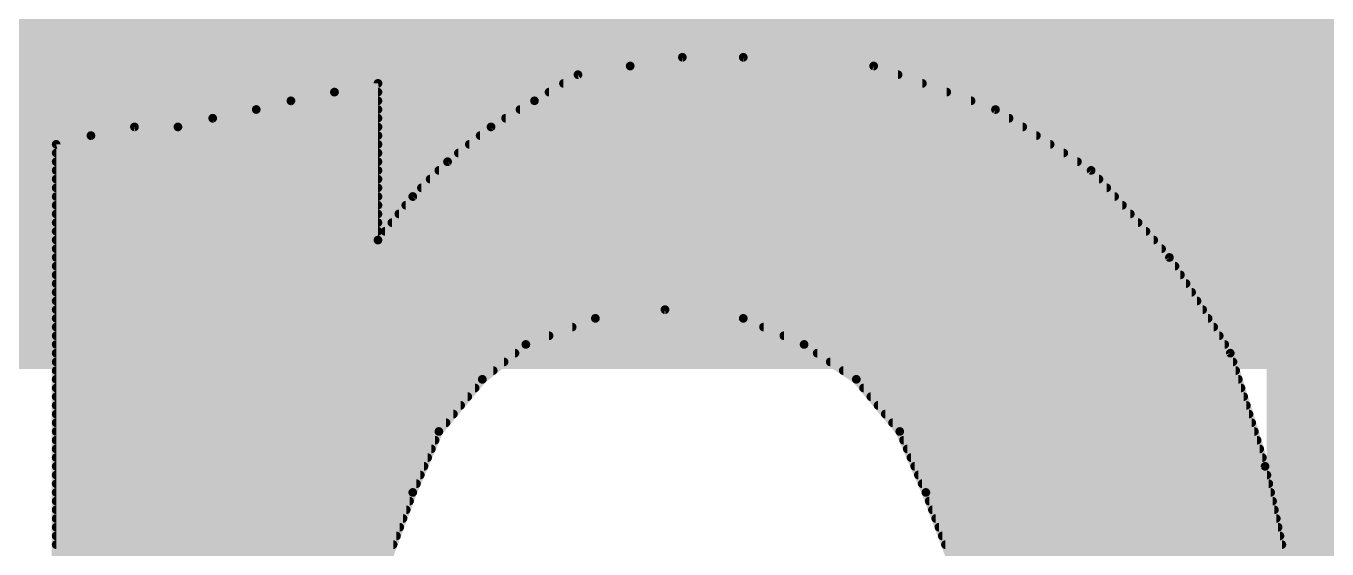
# Model space of a CAD drawing. Extents: x -27 to 80, y -18 to 25.
# Drawn here: x 18.893 to 20.389, y 8.175 to 8.776 of the extents above; entities that cross this region are included whole.
import ezdxf

# ---------------------------------------------------------------- set-up
doc = ezdxf.new("R2010")
doc.units = 0
for name, color, linetype in [('1', 12, 'CONTINUOUS'), ('16', 132, 'CONTINUOUS'), ('21', 41, 'CONTINUOUS')]:
    doc.layers.add(name, color=color, linetype=linetype)

msp = doc.modelspace()

# ---------------------------------------------------------------- linework, layer by layer
at = {"layer": '1', "const_width": 1.016}
for points in [[(20.701, 8.89), (12.62, 8.89)], [(24.765, 8.89), (20.701, 8.89)], [(20.828, 0), (20.828, 8.763)]]:
    msp.add_lwpolyline(points, dxfattribs=at)
at = {"layer": '1', "const_width": 0.508}
for points in [[(20.701, 9.144, 1), (20.701, 8.636)], [(21.082, 8.763, 1), (20.574, 8.763)]]:
    msp.add_lwpolyline(points, format="xyb", dxfattribs=at)
at = {"layer": '16', "const_width": 1.016}
msp.add_lwpolyline([(21.59, 8.89), (17.78, 8.89)], dxfattribs=at)
at = {"layer": '21', "const_width": 0.01}
for points in [[(19.588, 8.73), (19.648, 8.74)], [(19.648, 8.74), (19.718, 8.74)], [(19.718, 8.74), (19.868, 8.73)], [(19.478, 8.69), (19.528, 8.72)], [(19.528, 8.72), (19.588, 8.73)], [(19.528, 8.72), (19.896, 8.72)], [(19.588, 8.73), (19.868, 8.73)], [(19.868, 8.73), (20.008, 8.68)], [(19.248, 8.7), (19.298, 8.71)], [(19.298, 8.71), (19.298, 8.53)], [(19.5113, 8.71), (19.924, 8.71)], [(19.158, 8.68), (19.198, 8.69)], [(19.198, 8.69), (19.248, 8.7)], [(19.198, 8.69), (19.298, 8.69)], [(19.248, 8.7), (19.298, 8.7)], [(19.428, 8.66), (19.478, 8.69)], [(19.478, 8.69), (19.98, 8.69)], [(19.4947, 8.7), (19.952, 8.7)], [(19.108, 8.67), (19.158, 8.68)], [(19.158, 8.68), (19.298, 8.68)], [(19.4613, 8.68), (20.008, 8.68)], [(20.008, 8.68), (20.118, 8.61)], [(18.968, 8.65), (19.018, 8.66)], [(19.018, 8.66), (19.068, 8.66)], [(19.068, 8.66), (19.108, 8.67)], [(19.068, 8.66), (19.298, 8.66)], [(19.108, 8.67), (19.298, 8.67)], [(19.378, 8.62), (19.428, 8.66)], [(19.428, 8.66), (20.0394, 8.66)], [(19.4447, 8.67), (20.0237, 8.67)], [(18.928, 8.64), (18.968, 8.65)], [(18.968, 8.65), (19.298, 8.65)], [(19.4155, 8.65), (20.0551, 8.65)], [(18.928, 6.79), (18.928, 8.64)], [(18.928, 8.64), (19.298, 8.64)], [(18.928, 8.63), (19.298, 8.63)], [(19.3905, 8.63), (20.0866, 8.63)], [(19.403, 8.64), (20.0709, 8.64)], [(18.928, 8.62), (19.298, 8.62)], [(19.338, 8.58), (19.378, 8.62)], [(19.378, 8.62), (20.1023, 8.62)], [(18.928, 8.61), (19.298, 8.61)], [(18.928, 8.6), (19.298, 8.6)], [(19.358, 8.6), (20.127, 8.6)], [(19.368, 8.61), (20.118, 8.61)], [(20.118, 8.61), (20.208, 8.51)], [(18.928, 8.59), (19.298, 8.59)], [(19.348, 8.59), (20.136, 8.59)], [(18.928, 8.58), (19.298, 8.58)], [(18.928, 8.57), (19.298, 8.57)], [(19.298, 8.53), (19.338, 8.58)], [(19.33, 8.57), (20.154, 8.57)], [(19.338, 8.58), (20.145, 8.58)], [(18.928, 8.56), (19.298, 8.56)], [(19.322, 8.56), (20.163, 8.56)], [(18.928, 8.55), (19.298, 8.55)], [(18.928, 8.54), (19.298, 8.54)], [(19.306, 8.54), (20.181, 8.54)], [(19.314, 8.55), (20.172, 8.55)], [(18.928, 8.53), (19.298, 8.53)], [(19.298, 8.53), (20.19, 8.53)], [(18.928, 8.52), (20.199, 8.52)], [(18.928, 8.51), (20.208, 8.51)], [(20.208, 8.51), (20.278, 8.4)], [(18.928, 8.5), (20.2144, 8.5)], [(18.928, 8.49), (20.2207, 8.49)], [(18.928, 8.48), (20.2271, 8.48)], [(18.928, 8.47), (20.2335, 8.47)], [(18.928, 8.46), (20.2398, 8.46)], [(18.928, 8.45), (20.2462, 8.45)], [(19.628, 8.45), (19.548, 8.44)], [(19.718, 8.44), (19.628, 8.45)], [(18.928, 8.44), (19.548, 8.44)], [(19.548, 8.44), (19.468, 8.41)], [(19.788, 8.41), (19.718, 8.44)], [(19.718, 8.44), (20.2525, 8.44)], [(18.928, 8.43), (19.5213, 8.43)], [(18.928, 8.42), (19.4947, 8.42)], [(19.7413, 8.43), (20.2589, 8.43)], [(19.7647, 8.42), (20.2653, 8.42)], [(18.928, 8.41), (19.468, 8.41)], [(19.468, 8.41), (19.418, 8.37)], [(19.848, 8.37), (19.788, 8.41)], [(19.788, 8.41), (20.2716, 8.41)], [(18.928, 8.4), (19.4555, 8.4)], [(18.928, 8.39), (19.443, 8.39)], [(19.803, 8.4), (20.278, 8.4)], [(19.818, 8.39), (20.2811, 8.39)], [(20.278, 8.4), (20.318, 8.27)], [(18.928, 8.38), (19.4305, 8.38)], [(19.833, 8.38), (20.2842, 8.38)], [(18.928, 8.37), (19.418, 8.37)], [(18.928, 8.36), (19.4097, 8.36)], [(19.418, 8.37), (19.368, 8.31)], [(19.898, 8.31), (19.848, 8.37)], [(19.848, 8.37), (20.2872, 8.37)], [(19.8563, 8.36), (20.2903, 8.36)], [(18.928, 8.35), (19.4013, 8.35)], [(19.8647, 8.35), (20.2934, 8.35)], [(18.928, 8.34), (19.393, 8.34)], [(18.928, 8.33), (19.3847, 8.33)], [(19.873, 8.34), (20.2965, 8.34)], [(19.8813, 8.33), (20.2995, 8.33)], [(18.928, 8.32), (19.3763, 8.32)], [(19.8897, 8.32), (20.3026, 8.32)], [(18.928, 8.31), (19.368, 8.31)], [(18.928, 8.3), (19.3637, 8.3)], [(19.368, 8.31), (19.338, 8.24)], [(19.928, 8.24), (19.898, 8.31)], [(19.898, 8.31), (20.3057, 8.31)], [(19.9023, 8.3), (20.3088, 8.3)], [(18.928, 8.29), (19.3594, 8.29)], [(19.9066, 8.29), (20.3118, 8.29)], [(18.928, 8.28), (19.3551, 8.28)], [(18.928, 8.27), (19.3509, 8.27)], [(19.9109, 8.28), (20.3149, 8.28)], [(19.9151, 8.27), (20.318, 8.27)], [(20.318, 8.27), (20.348, 8.13)], [(18.928, 8.26), (19.3466, 8.26)], [(19.9194, 8.26), (20.3201, 8.26)], [(18.928, 8.25), (19.3423, 8.25)], [(18.928, 8.24), (19.338, 8.24)], [(19.338, 8.24), (19.308, 8.16)], [(19.9237, 8.25), (20.3223, 8.25)], [(19.958, 8.16), (19.928, 8.24)], [(19.928, 8.24), (20.3244, 8.24)], [(18.928, 8.23), (19.3343, 8.23)], [(19.9318, 8.23), (20.3266, 8.23)], [(18.928, 8.22), (19.3305, 8.22)], [(18.928, 8.21), (19.3268, 8.21)], [(19.9355, 8.22), (20.3287, 8.22)], [(19.9393, 8.21), (20.3309, 8.21)], [(18.928, 8.2), (19.323, 8.2)], [(19.943, 8.2), (20.333, 8.2)], [(18.928, 8.19), (19.3193, 8.19)], [(18.928, 8.18), (19.3155, 8.18)], [(19.9468, 8.19), (20.3351, 8.19)], [(19.9505, 8.18), (20.3373, 8.18)], [(18.928, 8.17), (19.3117, 8.17)], [(19.9543, 8.17), (20.3394, 8.17)]]:
    msp.add_lwpolyline(points, dxfattribs=at)
at = {"layer": '21', "const_width": 0.005}
for points in [[(19.648, 8.7425, 1), (19.648, 8.7375)], [(19.6484, 8.7375, 1), (19.6476, 8.7425)], [(19.7182, 8.7425, 1), (19.7178, 8.7375)], [(19.718, 8.7375, 1), (19.718, 8.7425)], [(19.5276, 8.7225, 1), (19.5284, 8.7175)], [(19.528, 8.7225, 1), (19.528, 8.7175)], [(19.5293, 8.7179, 1), (19.5267, 8.7221)], [(19.5876, 8.7325, 1), (19.5884, 8.7275)], [(19.588, 8.7325, 1), (19.588, 8.7275)], [(19.5884, 8.7275, 1), (19.5876, 8.7325)], [(19.8688, 8.7324, 1), (19.8672, 8.7276)], [(19.8678, 8.7275, 1), (19.8682, 8.7325)], [(19.868, 8.7275, 1), (19.868, 8.7325)], [(19.896, 8.7175, 1), (19.896, 8.7225)], [(19.3005, 8.71, 1), (19.2955, 8.71)], [(19.2985, 8.7075, 1), (19.2975, 8.7125)], [(19.5113, 8.7125, 1), (19.5113, 8.7075)], [(19.924, 8.7075, 1), (19.924, 8.7125)], [(19.1975, 8.6925, 1), (19.1985, 8.6875)], [(19.198, 8.6925, 1), (19.198, 8.6875)], [(19.1986, 8.6876, 1), (19.1974, 8.6924)], [(19.2475, 8.7025, 1), (19.2485, 8.6975)], [(19.248, 8.7025, 1), (19.248, 8.6975)], [(19.2485, 8.6975, 1), (19.2475, 8.7025)], [(19.298, 8.6975, 1), (19.298, 8.7025)], [(19.298, 8.6875, 1), (19.298, 8.6925)], [(19.478, 8.6925, 1), (19.478, 8.6875)], [(19.4767, 8.6921, 1), (19.4793, 8.6879)], [(19.4793, 8.6879, 1), (19.4767, 8.6921)], [(19.4947, 8.7025, 1), (19.4947, 8.6975)], [(19.952, 8.6975, 1), (19.952, 8.7025)], [(19.98, 8.6875, 1), (19.98, 8.6925)], [(19.158, 8.6825, 1), (19.158, 8.6775)], [(19.1574, 8.6824, 1), (19.1586, 8.6776)], [(19.1585, 8.6775, 1), (19.1575, 8.6825)], [(19.298, 8.6775, 1), (19.298, 8.6825)], [(19.4613, 8.6825, 1), (19.4613, 8.6775)], [(20.0093, 8.6821, 1), (20.0067, 8.6779)], [(20.0072, 8.6776, 1), (20.0088, 8.6824)], [(20.008, 8.6775, 1), (20.008, 8.6825)], [(19.018, 8.6625, 1), (19.018, 8.6575)], [(19.0185, 8.6575, 1), (19.0175, 8.6625)], [(19.068, 8.6625, 1), (19.068, 8.6575)], [(19.0674, 8.6624, 1), (19.0686, 8.6576)], [(19.068, 8.6575, 1), (19.068, 8.6625)], [(19.1075, 8.6725, 1), (19.1085, 8.6675)], [(19.108, 8.6725, 1), (19.108, 8.6675)], [(19.1086, 8.6676, 1), (19.1074, 8.6724)], [(19.298, 8.6675, 1), (19.298, 8.6725)], [(19.298, 8.6575, 1), (19.298, 8.6625)], [(19.428, 8.6625, 1), (19.428, 8.6575)], [(19.4267, 8.6621, 1), (19.4293, 8.6579)], [(19.4296, 8.658, 1), (19.4264, 8.662)], [(19.4447, 8.6725, 1), (19.4447, 8.6675)], [(20.0237, 8.6675, 1), (20.0237, 8.6725)], [(20.0394, 8.6575, 1), (20.0394, 8.6625)], [(18.9675, 8.6525, 1), (18.9685, 8.6475)], [(18.968, 8.6525, 1), (18.968, 8.6475)], [(18.9686, 8.6476, 1), (18.9674, 8.6524)], [(19.298, 8.6475, 1), (19.298, 8.6525)], [(19.4155, 8.6525, 1), (19.4155, 8.6475)], [(20.0551, 8.6475, 1), (20.0551, 8.6525)], [(18.9305, 8.64, 1), (18.9255, 8.64)], [(18.928, 8.6425, 1), (18.928, 8.6375)], [(18.9274, 8.6424, 1), (18.9286, 8.6376)], [(18.928, 8.6325, 1), (18.928, 8.6275)], [(19.298, 8.6375, 1), (19.298, 8.6425)], [(19.298, 8.6275, 1), (19.298, 8.6325)], [(19.3905, 8.6325, 1), (19.3905, 8.6275)], [(19.403, 8.6425, 1), (19.403, 8.6375)], [(20.0709, 8.6375, 1), (20.0709, 8.6425)], [(20.0866, 8.6275, 1), (20.0866, 8.6325)], [(18.928, 8.6225, 1), (18.928, 8.6175)], [(19.298, 8.6175, 1), (19.298, 8.6225)], [(19.3764, 8.622, 1), (19.3796, 8.618)], [(19.378, 8.6225, 1), (19.378, 8.6175)], [(19.3798, 8.6182, 1), (19.3762, 8.6218)], [(20.1023, 8.6175, 1), (20.1023, 8.6225)], [(18.928, 8.6125, 1), (18.928, 8.6075)], [(18.928, 8.6025, 1), (18.928, 8.5975)], [(19.298, 8.6075, 1), (19.298, 8.6125)], [(19.298, 8.5975, 1), (19.298, 8.6025)], [(19.358, 8.6025, 1), (19.358, 8.5975)], [(19.368, 8.6125, 1), (19.368, 8.6075)], [(20.1199, 8.6117, 1), (20.1161, 8.6083)], [(20.1167, 8.6079, 1), (20.1193, 8.6121)], [(20.118, 8.6075, 1), (20.118, 8.6125)], [(20.127, 8.5975, 1), (20.127, 8.6025)], [(18.928, 8.5925, 1), (18.928, 8.5875)], [(19.298, 8.5875, 1), (19.298, 8.5925)], [(19.348, 8.5925, 1), (19.348, 8.5875)], [(20.136, 8.5875, 1), (20.136, 8.5925)], [(18.928, 8.5825, 1), (18.928, 8.5775)], [(18.928, 8.5725, 1), (18.928, 8.5675)], [(19.298, 8.5775, 1), (19.298, 8.5825)], [(19.298, 8.5675, 1), (19.298, 8.5725)], [(19.33, 8.5725, 1), (19.33, 8.5675)], [(19.338, 8.5825, 1), (19.338, 8.5775)], [(19.3362, 8.5818, 1), (19.3398, 8.5782)], [(19.34, 8.5784, 1), (19.336, 8.5816)], [(20.145, 8.5775, 1), (20.145, 8.5825)], [(20.154, 8.5675, 1), (20.154, 8.5725)], [(18.928, 8.5625, 1), (18.928, 8.5575)], [(19.298, 8.5575, 1), (19.298, 8.5625)], [(19.322, 8.5625, 1), (19.322, 8.5575)], [(20.163, 8.5575, 1), (20.163, 8.5625)], [(18.928, 8.5525, 1), (18.928, 8.5475)], [(18.928, 8.5425, 1), (18.928, 8.5375)], [(19.298, 8.5475, 1), (19.298, 8.5525)], [(19.298, 8.5375, 1), (19.298, 8.5425)], [(19.306, 8.5425, 1), (19.306, 8.5375)], [(19.314, 8.5525, 1), (19.314, 8.5475)], [(20.172, 8.5475, 1), (20.172, 8.5525)], [(20.181, 8.5375, 1), (20.181, 8.5425)], [(18.928, 8.5325, 1), (18.928, 8.5275)], [(19.296, 8.5316, 1), (19.3, 8.5284)], [(19.298, 8.5325, 1), (19.298, 8.5275)], [(19.2955, 8.53, 1), (19.3005, 8.53)], [(19.298, 8.5275, 1), (19.298, 8.5325)], [(20.19, 8.5275, 1), (20.19, 8.5325)], [(18.928, 8.5225, 1), (18.928, 8.5175)], [(18.928, 8.5125, 1), (18.928, 8.5075)], [(20.199, 8.5175, 1), (20.199, 8.5225)], [(20.2101, 8.5113, 1), (20.2059, 8.5087)], [(20.2061, 8.5083, 1), (20.2099, 8.5117)], [(20.208, 8.5075, 1), (20.208, 8.5125)], [(18.928, 8.5025, 1), (18.928, 8.4975)], [(20.2144, 8.4975, 1), (20.2144, 8.5025)], [(18.928, 8.4925, 1), (18.928, 8.4875)], [(18.928, 8.4825, 1), (18.928, 8.4775)], [(20.2207, 8.4875, 1), (20.2207, 8.4925)], [(20.2271, 8.4775, 1), (20.2271, 8.4825)], [(18.928, 8.4725, 1), (18.928, 8.4675)], [(20.2335, 8.4675, 1), (20.2335, 8.4725)], [(18.928, 8.4625, 1), (18.928, 8.4575)], [(18.928, 8.4525, 1), (18.928, 8.4475)], [(19.6283, 8.4525, 1), (19.6277, 8.4475)], [(19.6283, 8.4475, 1), (19.6277, 8.4525)], [(20.2398, 8.4575, 1), (20.2398, 8.4625)], [(20.2462, 8.4475, 1), (20.2462, 8.4525)], [(18.928, 8.4425, 1), (18.928, 8.4375)], [(19.5477, 8.4425, 1), (19.5483, 8.4375)], [(19.5489, 8.4377, 1), (19.5471, 8.4423)], [(19.548, 8.4375, 1), (19.548, 8.4425)], [(19.719, 8.4423, 1), (19.717, 8.4377)], [(19.718, 8.4425, 1), (19.718, 8.4375)], [(19.7177, 8.4375, 1), (19.7183, 8.4425)], [(20.2525, 8.4375, 1), (20.2525, 8.4425)], [(18.928, 8.4325, 1), (18.928, 8.4275)], [(18.928, 8.4225, 1), (18.928, 8.4175)], [(19.4947, 8.4175, 1), (19.4947, 8.4225)], [(19.5213, 8.4275, 1), (19.5213, 8.4325)], [(19.7413, 8.4325, 1), (19.7413, 8.4275)], [(19.7647, 8.4225, 1), (19.7647, 8.4175)], [(20.2589, 8.4275, 1), (20.2589, 8.4325)], [(20.2653, 8.4175, 1), (20.2653, 8.4225)], [(18.928, 8.4125, 1), (18.928, 8.4075)], [(19.4671, 8.4123, 1), (19.4689, 8.4077)], [(19.4696, 8.408, 1), (19.4664, 8.412)], [(19.468, 8.4075, 1), (19.468, 8.4125)], [(19.7894, 8.4121, 1), (19.7866, 8.4079)], [(19.788, 8.4125, 1), (19.788, 8.4075)], [(19.787, 8.4077, 1), (19.789, 8.4123)], [(20.2716, 8.4075, 1), (20.2716, 8.4125)], [(18.928, 8.4025, 1), (18.928, 8.3975)], [(18.928, 8.3925, 1), (18.928, 8.3875)], [(19.443, 8.3875, 1), (19.443, 8.3925)], [(19.4555, 8.3975, 1), (19.4555, 8.4025)], [(19.803, 8.4025, 1), (19.803, 8.3975)], [(19.818, 8.3925, 1), (19.818, 8.3875)], [(20.2804, 8.4007, 1), (20.2756, 8.3993)], [(20.2759, 8.3987, 1), (20.2801, 8.4013)], [(20.278, 8.3975, 1), (20.278, 8.4025)], [(20.2811, 8.3875, 1), (20.2811, 8.3925)], [(18.928, 8.3825, 1), (18.928, 8.3775)], [(19.4305, 8.3775, 1), (19.4305, 8.3825)], [(19.833, 8.3825, 1), (19.833, 8.3775)], [(20.2842, 8.3775, 1), (20.2842, 8.3825)], [(18.928, 8.3725, 1), (18.928, 8.3675)], [(18.928, 8.3625, 1), (18.928, 8.3575)], [(19.4097, 8.3575, 1), (19.4097, 8.3625)], [(19.4164, 8.372, 1), (19.4196, 8.368)], [(19.4199, 8.3684, 1), (19.4161, 8.3716)], [(19.418, 8.3675, 1), (19.418, 8.3725)], [(19.8499, 8.3716, 1), (19.8461, 8.3684)], [(19.848, 8.3725, 1), (19.848, 8.3675)], [(19.8466, 8.3679, 1), (19.8494, 8.3721)], [(19.8563, 8.3625, 1), (19.8563, 8.3575)], [(20.2872, 8.3675, 1), (20.2872, 8.3725)], [(20.2903, 8.3575, 1), (20.2903, 8.3625)], [(18.928, 8.3525, 1), (18.928, 8.3475)], [(19.4013, 8.3475, 1), (19.4013, 8.3525)], [(19.8647, 8.3525, 1), (19.8647, 8.3475)], [(20.2934, 8.3475, 1), (20.2934, 8.3525)], [(18.928, 8.3425, 1), (18.928, 8.3375)], [(18.928, 8.3325, 1), (18.928, 8.3275)], [(19.3847, 8.3275, 1), (19.3847, 8.3325)], [(19.393, 8.3375, 1), (19.393, 8.3425)], [(19.873, 8.3425, 1), (19.873, 8.3375)], [(19.8813, 8.3325, 1), (19.8813, 8.3275)], [(20.2965, 8.3375, 1), (20.2965, 8.3425)], [(20.2995, 8.3275, 1), (20.2995, 8.3325)], [(18.928, 8.3225, 1), (18.928, 8.3175)], [(19.3763, 8.3175, 1), (19.3763, 8.3225)], [(19.8897, 8.3225, 1), (19.8897, 8.3175)], [(20.3026, 8.3175, 1), (20.3026, 8.3225)], [(18.928, 8.3125, 1), (18.928, 8.3075)], [(18.928, 8.3025, 1), (18.928, 8.2975)], [(19.3637, 8.2975, 1), (19.3637, 8.3025)], [(19.3661, 8.3116, 1), (19.3699, 8.3084)], [(19.3703, 8.309, 1), (19.3657, 8.311)], [(19.368, 8.3075, 1), (19.368, 8.3125)], [(19.9003, 8.311, 1), (19.8957, 8.309)], [(19.898, 8.3125, 1), (19.898, 8.3075)], [(19.8961, 8.3084, 1), (19.8999, 8.3116)], [(19.9023, 8.3025, 1), (19.9023, 8.2975)], [(20.3057, 8.3075, 1), (20.3057, 8.3125)], [(20.3088, 8.2975, 1), (20.3088, 8.3025)], [(18.928, 8.2925, 1), (18.928, 8.2875)], [(19.3594, 8.2875, 1), (19.3594, 8.2925)], [(19.9066, 8.2925, 1), (19.9066, 8.2875)], [(20.3118, 8.2875, 1), (20.3118, 8.2925)], [(18.928, 8.2825, 1), (18.928, 8.2775)], [(18.928, 8.2725, 1), (18.928, 8.2675)], [(19.3509, 8.2675, 1), (19.3509, 8.2725)], [(19.3551, 8.2775, 1), (19.3551, 8.2825)], [(19.9109, 8.2825, 1), (19.9109, 8.2775)], [(19.9151, 8.2725, 1), (19.9151, 8.2675)], [(20.3149, 8.2775, 1), (20.3149, 8.2825)], [(20.3204, 8.2705, 1), (20.3156, 8.2695)], [(20.3156, 8.2693, 1), (20.3204, 8.2707)], [(20.318, 8.2675, 1), (20.318, 8.2725)], [(18.928, 8.2625, 1), (18.928, 8.2575)], [(19.3466, 8.2575, 1), (19.3466, 8.2625)], [(19.9194, 8.2625, 1), (19.9194, 8.2575)], [(20.3201, 8.2575, 1), (20.3201, 8.2625)], [(18.928, 8.2525, 1), (18.928, 8.2475)], [(18.928, 8.2425, 1), (18.928, 8.2375)], [(19.3357, 8.241, 1), (19.3403, 8.239)], [(19.3403, 8.2391, 1), (19.3357, 8.2409)], [(19.338, 8.2375, 1), (19.338, 8.2425)], [(19.3423, 8.2475, 1), (19.3423, 8.2525)], [(19.9237, 8.2525, 1), (19.9237, 8.2475)], [(19.9303, 8.2409, 1), (19.9257, 8.2391)], [(19.928, 8.2425, 1), (19.928, 8.2375)], [(19.9257, 8.239, 1), (19.9303, 8.241)], [(20.3223, 8.2475, 1), (20.3223, 8.2525)], [(20.3244, 8.2375, 1), (20.3244, 8.2425)], [(18.928, 8.2325, 1), (18.928, 8.2275)], [(19.3343, 8.2275, 1), (19.3343, 8.2325)], [(19.9318, 8.2325, 1), (19.9318, 8.2275)], [(20.3266, 8.2275, 1), (20.3266, 8.2325)], [(18.928, 8.2225, 1), (18.928, 8.2175)], [(18.928, 8.2125, 1), (18.928, 8.2075)], [(19.3268, 8.2075, 1), (19.3268, 8.2125)], [(19.3305, 8.2175, 1), (19.3305, 8.2225)], [(19.9355, 8.2225, 1), (19.9355, 8.2175)], [(19.9393, 8.2125, 1), (19.9393, 8.2075)], [(20.3287, 8.2175, 1), (20.3287, 8.2225)], [(20.3309, 8.2075, 1), (20.3309, 8.2125)], [(18.928, 8.2025, 1), (18.928, 8.1975)], [(19.323, 8.1975, 1), (19.323, 8.2025)], [(19.943, 8.2025, 1), (19.943, 8.1975)], [(20.333, 8.1975, 1), (20.333, 8.2025)], [(18.928, 8.1925, 1), (18.928, 8.1875)], [(18.928, 8.1825, 1), (18.928, 8.1775)], [(19.3155, 8.1775, 1), (19.3155, 8.1825)], [(19.3193, 8.1875, 1), (19.3193, 8.1925)], [(19.9468, 8.1925, 1), (19.9468, 8.1875)], [(19.9505, 8.1825, 1), (19.9505, 8.1775)], [(20.3351, 8.1875, 1), (20.3351, 8.1925)], [(20.3373, 8.1775, 1), (20.3373, 8.1825)]]:
    msp.add_lwpolyline(points, format="xyb", dxfattribs=at)

doc.saveas('drawing.dxf')
